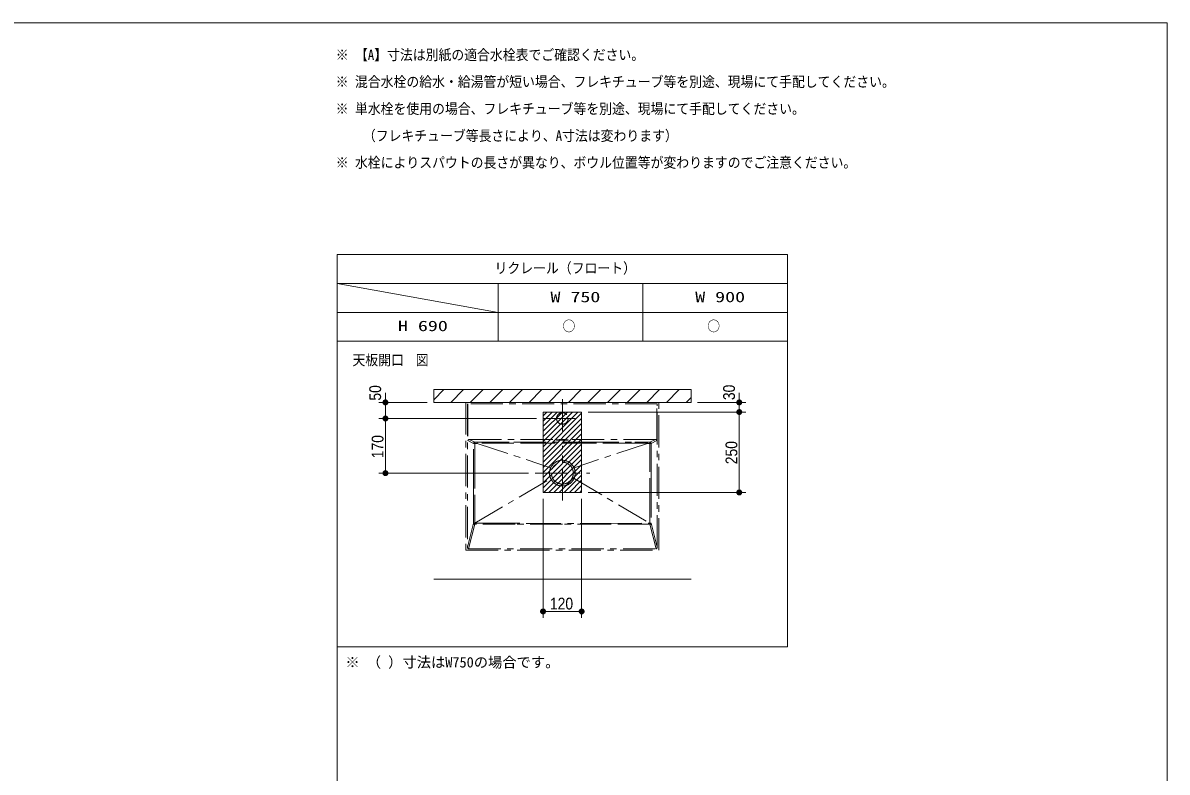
# Model space of a CAD drawing. Units: millimetres, scale not verified. Extents: x -6062 to 6062, y -3045 to 3045.
# Drawn here: x -1344 to 2212, y 440 to 2770 of the extents above; entities that cross this region are included whole.
import ezdxf
from ezdxf.enums import TextEntityAlignment as Align

# ---------------------------------------------------------------- set-up
doc = ezdxf.new("R2010")
doc.units = ezdxf.units.MM
doc.header["$LTSCALE"] = 20
doc.linetypes.add('CHAIN1', pattern=[8, 5, -1, 1, -1])
for name, color, linetype, lineweight in [('0-0_1図面枠', 7, 'Continuous', 9), ('0-2_2寸法-1', 7, 'Continuous', 9), ('0-3_0', 7, 'Continuous', 9), ('0-4_2寸法-2', 7, 'Continuous', 9), ('0-7_3一般', 7, 'CHAIN1', 9)]:
    doc.layers.add(name, color=color, linetype=linetype, lineweight=lineweight)
doc.styles.add('ＭＳ ゴシック', font='')
doc.styles.add('ＭＳ Ｐゴシック', font='')
doc.styles.get('ＭＳ ゴシック').set_extended_font_data('MS Gothic')
doc.styles.get('ＭＳ Ｐゴシック').set_extended_font_data('MS PGothic')

# ---------------------------------------------------------------- blocks, each defined once
blk = doc.blocks.new('グループ-2')
at = {"layer": '0-0_1図面枠'}
blk.add_lwpolyline([(-80000, 55400), (80000, 55400), (80000, -55400), (-80000, -55400)], close=True, dxfattribs=at)
blk = doc.blocks.new('図面枠')
at = {"layer": '0-0_1図面枠'}
blk.add_blockref('グループ-2', (0, 0), dxfattribs=at)
blk = doc.blocks.new('グループ-4')
at = {"layer": '0-0_1図面枠'}
for p, q in [((28400, 41000), (28400, -48600)), ((56400, 39200), (28400, 39200)), ((28400, 39200), (38400, 37400)), ((38400, 35600), (38400, 39200)), ((47400, 35600), (47400, 39200)), ((28400, 37400), (56400, 37400))]:
    blk.add_line(p, q, dxfattribs=at)
for points in [[(28400, 41000), (56400, 41000), (56400, 35600), (28400, 35600)], [(28400, 35600), (56400, 35600), (56400, 16600), (28400, 16600)]]:
    blk.add_lwpolyline(points, close=True, dxfattribs=at)
blk = doc.blocks.new('_Dot')
at = {"layer": '0-3_0'}
for p, q in [((-10, 0), (-20, 0)), ((9.78, 2), (-9.78, 2)), ((7.99, 6), (-7.99, 6)), ((9.16, -3.98), (-9.16, -3.98)), ((6, -7.98), (-6, -7.98))]:
    blk.add_line(p, q, dxfattribs=at)
for points in [[(10, 0), (9.92, 1.25), (9.69, 2.49), (9.3, 3.68), (8.76, 4.82), (8.09, 5.88), (7.29, 6.85), (6.37, 7.71), (5.36, 8.44), (4.26, 9.05), (3.09, 9.51), (1.87, 9.82), (0.63, 9.98), (-0.63, 9.98), (-1.87, 9.82), (-3.09, 9.51), (-4.26, 9.05), (-5.36, 8.44), (-6.37, 7.71), (-7.29, 6.85), (-8.09, 5.88), (-8.76, 4.82), (-9.3, 3.68), (-9.69, 2.49), (-9.92, 1.25), (-10, 0), (0, 0)], [(-10, 0), (-9.92, -1.25), (-9.69, -2.49), (-9.3, -3.68), (-8.76, -4.82), (-8.09, -5.88), (-7.29, -6.85), (-6.37, -7.71), (-5.36, -8.44), (-4.26, -9.05), (-3.09, -9.51), (-1.87, -9.82), (-0.63, -9.98), (0.63, -9.98), (1.87, -9.82), (3.09, -9.51), (4.26, -9.05), (5.36, -8.44), (6.37, -7.71), (7.29, -6.85), (8.09, -5.88), (8.76, -4.82), (9.3, -3.68), (9.69, -2.49), (9.92, -1.25), (10, 0), (0, 0)]]:
    blk.add_lwpolyline(points, close=True, dxfattribs=at)

msp = doc.modelspace()

# ---------------------------------------------------------------- linework, layer by layer
at = {"layer": '0-2_2寸法-1'}
for p, q in [((252.5, 1540), (-237.5, 1540)), ((412.5, 1560), (902.5, 1560)), ((882.5, 1325.01), (882.5, 1544.99)), ((-217.5, 1524.99), (-217.5, 1385.01)), ((227.5, 1370), (-237.5, 1370)), ((272.5, 1290), (272.5, 920)), ((392.5, 1290), (392.5, 920)), ((412.5, 1310), (902.5, 1310)), ((377.49, 940), (287.51, 940))]:
    msp.add_line(p, q, dxfattribs=at)
at = {"layer": '0-4_2寸法-2'}
for p, q in [((-217.5, 1605.01), (-217.5, 1620.01)), ((882.5, 1605.01), (882.5, 1620.01)), ((-87.5, 1590), (-237.5, 1590)), ((-217.5, 1540), (-217.5, 1590)), ((752.5, 1590), (902.5, 1590)), ((882.5, 1560), (882.5, 1590)), ((252.5, 1540), (-237.5, 1540)), ((412.5, 1560), (902.5, 1560)), ((882.5, 1544.99), (882.5, 1529.99)), ((-217.5, 1524.99), (-217.5, 1509.99))]:
    msp.add_line(p, q, dxfattribs=at)
at = {"layer": '0-7_3一般', "linetype": 'Continuous'}
for p, q in [((-67.5, 1598.08), (-35.58, 1630)), ((-14.62, 1590), (25.38, 1630)), ((46.34, 1590), (86.34, 1630)), ((107.3, 1590), (147.3, 1630)), ((168.26, 1590), (208.26, 1630)), ((229.22, 1590), (269.22, 1630)), ((290.18, 1590), (330.18, 1630)), ((351.14, 1590), (391.14, 1630)), ((412.1, 1590), (452.1, 1630)), ((473.06, 1590), (513.06, 1630)), ((534.02, 1590), (574.02, 1630)), ((594.98, 1590), (634.98, 1630)), ((655.94, 1590), (695.94, 1630)), ((716.9, 1590), (732.5, 1605.6)), ((-67.5, 1590), (732.5, 1590)), ((272.5, 1548), (284.5, 1560)), ((272.5, 1532), (300.5, 1560)), ((272.5, 1516), (316.5, 1560)), ((272.5, 1500), (332.5, 1560)), ((272.5, 1484), (348.5, 1560)), ((272.5, 1468), (364.5, 1560)), ((272.5, 1452), (380.5, 1560)), ((272.5, 1436), (392.5, 1556)), ((272.5, 1420), (392.5, 1540)), ((272.5, 1404), (392.5, 1524)), ((272.5, 1388), (392.5, 1508)), ((272.5, 1372), (392.5, 1492)), ((272.5, 1356), (392.5, 1476)), ((272.5, 1340), (392.5, 1460)), ((272.5, 1324), (392.5, 1444)), ((274.5, 1310), (392.5, 1428)), ((290.5, 1310), (392.5, 1412)), ((306.5, 1310), (392.5, 1396)), ((322.5, 1310), (392.5, 1380)), ((338.5, 1310), (392.5, 1364)), ((354.5, 1310), (392.5, 1348)), ((370.5, 1310), (392.5, 1332)), ((386.5, 1310), (392.5, 1316)), ((-67.5, 1040), (732.5, 1040))]:
    msp.add_line(p, q, dxfattribs=at)
at = {"layer": '0-7_3一般'}
for p, q in [((632.5, 1590), (32.5, 1590)), ((32.5, 1590), (32.5, 1130)), ((627.5, 1585), (37.5, 1585)), ((37.5, 1585), (37.5, 1139.4)), ((38.91, 1585), (38.91, 1471.05)), ((332.5, 1600), (332.5, 1480)), ((626.09, 1471.05), (626.09, 1585)), ((627.5, 1139.4), (627.5, 1585)), ((632.5, 1130), (632.5, 1590)), ((272.5, 1540), (392.5, 1540)), ((38.91, 1471.19), (38.91, 1471.05)), ((56.33, 1462.4), (38.91, 1471.05)), ((42.91, 1475), (622.09, 1475)), ((42.91, 1475), (60.27, 1466.39)), ((68.05, 1462.38), (296.17, 1386.74)), ((316.3, 1472.9), (316.5, 1472.9)), ((316.5, 1473.6), (348.5, 1473.6)), ((316.5, 1473.6), (316.5, 1472.9)), ((348.5, 1472.9), (316.5, 1472.9)), ((596.95, 1462.38), (368.83, 1386.74)), ((626.09, 1471.05), (608.67, 1462.4)), ((622.23, 1475), (622.09, 1475)), ((332.5, 1285), (332.5, 1455)), ((60.57, 1214.19), (296.17, 1353.26)), ((247.5, 1370), (417.5, 1370)), ((369.18, 1354.05), (368.83, 1353.26)), ((368.83, 1353.26), (604.43, 1214.19)), ((37.5, 1139.4), (56.33, 1214.18)), ((60.27, 1210.91), (41.16, 1135)), ((60.14, 1214.18), (60.57, 1214.19)), ((60.44, 1210.91), (60.27, 1210.91)), ((604.43, 1214.19), (604.86, 1214.18)), ((604.73, 1210.91), (604.56, 1210.91)), ((623.84, 1135), (604.73, 1210.91)), ((608.67, 1214.18), (627.5, 1139.4)), ((627.5, 1139.23), (627.5, 1139.4)), ((32.5, 1130), (632.5, 1130)), ((41.02, 1135), (41.16, 1135)), ((41.16, 1135), (623.84, 1135))]:
    msp.add_line(p, q, dxfattribs=at)
at = {"layer": '0-7_3一般', "linetype": 'Continuous'}
for points in [[(-67.5, 1630), (732.5, 1630), (732.5, 1590), (-67.5, 1590)], [(272.5, 1560), (392.5, 1560), (392.5, 1310), (272.5, 1310)], [(272.5, 1560), (392.5, 1560), (392.5, 1310), (272.5, 1310)]]:
    msp.add_lwpolyline(points, close=True, dxfattribs=at)
at = {"layer": '0-7_3一般'}
for points in [[(42.91, 1475), (42.77, 1475), (42.63, 1474.99), (42.49, 1474.97), (42.35, 1474.95), (42.21, 1474.92), (42.07, 1474.89), (41.93, 1474.84), (41.79, 1474.8), (41.66, 1474.74), (41.52, 1474.68), (41.38, 1474.61), (41.25, 1474.54), (41.12, 1474.46), (40.98, 1474.38), (40.85, 1474.28), (40.72, 1474.19), (40.59, 1474.08), (40.46, 1473.97), (40.33, 1473.85), (40.2, 1473.73), (40.07, 1473.6), (39.95, 1473.47), (39.84, 1473.34), (39.73, 1473.21), (39.63, 1473.08), (39.54, 1472.95), (39.45, 1472.82), (39.37, 1472.69), (39.3, 1472.55), (39.23, 1472.42), (39.17, 1472.29), (39.12, 1472.15), (39.07, 1472.01), (39.03, 1471.88), (38.99, 1471.74), (38.96, 1471.6), (38.94, 1471.47), (38.92, 1471.33), (38.91, 1471.19)], [(56.33, 1214.18), (56.33, 1279.23), (56.33, 1344.28), (56.33, 1462.4)], [(56.33, 1462.4), (56.51, 1462.4), (56.79, 1462.4), (57.18, 1462.4), (57.65, 1462.4), (58.2, 1462.4), (58.81, 1462.4), (59.46, 1462.4), (60.14, 1462.4)], [(60.14, 1462.4), (60.14, 1454.4), (60.14, 1422.4), (60.14, 1294.4), (60.14, 1279.23), (60.14, 1214.18)], [(68.05, 1462.38), (64.09, 1462.39), (62.12, 1462.4), (60.14, 1462.4)], [(60.27, 1466.39), (63.89, 1466.38), (67.51, 1466.36)], [(597.55, 1462.78), (590.15, 1462.78), (558.15, 1462.8), (430.15, 1462.89), (302.15, 1462.93), (182.06, 1462.85), (67.45, 1462.78)], [(67.45, 1462.78), (67.46, 1462.72), (67.49, 1462.67), (67.59, 1462.58), (68.05, 1462.38)], [(67.51, 1466.36), (182.06, 1466.36), (332.5, 1466.35), (407.72, 1466.35), (558.16, 1466.36), (597.49, 1466.36)], [(316.5, 1473.6), (316.3, 1473.6), (316.12, 1473.6), (315.94, 1473.59), (315.78, 1473.59), (315.62, 1473.58), (315.48, 1473.57), (315.34, 1473.56), (315.22, 1473.54), (315.1, 1473.53), (315, 1473.51), (314.9, 1473.49), (314.82, 1473.47), (314.74, 1473.45), (314.68, 1473.43), (314.62, 1473.4), (314.58, 1473.38), (314.54, 1473.35), (314.52, 1473.32), (314.5, 1473.28), (314.5, 1473.25), (314.5, 1473.22), (314.52, 1473.18), (314.54, 1473.15), (314.58, 1473.12), (314.62, 1473.1), (314.68, 1473.07), (314.74, 1473.05), (314.82, 1473.03), (314.9, 1473.01), (315, 1472.99), (315.1, 1472.97), (315.22, 1472.96), (315.34, 1472.94), (315.48, 1472.93), (315.62, 1472.92), (315.78, 1472.91), (315.94, 1472.91), (316.12, 1472.9), (316.3, 1472.9)], [(348.5, 1473.6), (348.5, 1472.9), (348.69, 1472.9), (348.88, 1472.9), (349.05, 1472.91), (349.22, 1472.91), (349.37, 1472.92), (349.52, 1472.93), (349.65, 1472.94), (349.78, 1472.96), (349.89, 1472.97), (350, 1472.99), (350.09, 1473.01), (350.18, 1473.03), (350.25, 1473.05), (350.32, 1473.07), (350.37, 1473.1), (350.42, 1473.12), (350.45, 1473.15), (350.48, 1473.18), (350.49, 1473.22), (350.5, 1473.25), (350.49, 1473.28), (350.48, 1473.32), (350.45, 1473.35), (350.42, 1473.38), (350.37, 1473.4), (350.32, 1473.43), (350.25, 1473.45), (350.18, 1473.47), (350.09, 1473.49), (350, 1473.51), (349.89, 1473.53), (349.78, 1473.54), (349.65, 1473.56), (349.52, 1473.57), (349.37, 1473.58), (349.22, 1473.59), (349.05, 1473.59), (348.88, 1473.6)], [(348.88, 1473.6), (348.69, 1473.6), (348.5, 1473.6)], [(596.95, 1462.38), (597.18, 1462.46), (597.33, 1462.53), (597.47, 1462.63), (597.52, 1462.68), (597.55, 1462.74), (597.55, 1462.78)], [(604.86, 1462.4), (600.91, 1462.39), (598.93, 1462.38), (596.95, 1462.38)], [(597.49, 1466.36), (601.11, 1466.38), (604.73, 1466.39), (622.09, 1475)], [(604.86, 1214.18), (604.86, 1222.18), (604.86, 1254.18), (604.86, 1382.18), (604.86, 1397.35), (604.86, 1462.4)], [(604.86, 1462.4), (605.54, 1462.4), (606.19, 1462.4), (606.8, 1462.4), (607.35, 1462.4), (607.82, 1462.4), (608.21, 1462.4), (608.49, 1462.4), (608.67, 1462.4)], [(608.67, 1462.4), (608.67, 1397.35), (608.67, 1332.31), (608.67, 1214.18)], [(626.09, 1471.05), (626.09, 1471.19), (626.08, 1471.33), (626.06, 1471.47), (626.04, 1471.6), (626.01, 1471.74), (625.97, 1471.88), (625.93, 1472.01), (625.88, 1472.15), (625.83, 1472.29), (625.77, 1472.42), (625.7, 1472.55), (625.63, 1472.69), (625.55, 1472.82), (625.46, 1472.95), (625.37, 1473.08), (625.27, 1473.21), (625.16, 1473.34), (625.05, 1473.47), (624.93, 1473.6), (624.8, 1473.73), (624.67, 1473.85), (624.54, 1473.97), (624.41, 1474.08), (624.28, 1474.19), (624.15, 1474.28), (624.02, 1474.38), (623.88, 1474.46), (623.75, 1474.54), (623.62, 1474.61), (623.48, 1474.68), (623.34, 1474.74), (623.21, 1474.8), (623.07, 1474.84), (622.93, 1474.89), (622.79, 1474.92), (622.65, 1474.95), (622.51, 1474.97), (622.37, 1474.99), (622.23, 1475)], [(368.83, 1386.74), (369.18, 1385.95), (369.51, 1385.16), (369.82, 1384.36), (370.11, 1383.56), (370.39, 1382.75), (370.65, 1381.93), (370.89, 1381.11), (371.11, 1380.29), (371.32, 1379.46), (371.5, 1378.63), (371.67, 1377.79), (371.82, 1376.94), (371.96, 1376.09), (372.07, 1375.24), (372.17, 1374.38), (372.25, 1373.51), (372.32, 1372.64), (372.36, 1371.77), (372.39, 1370.89), (372.4, 1370), (372.39, 1369.11), (372.36, 1368.23), (372.32, 1367.36), (372.25, 1366.49), (372.17, 1365.62), (372.07, 1364.76), (371.96, 1363.91), (371.82, 1363.06), (371.67, 1362.21), (371.5, 1361.37), (371.32, 1360.54), (371.11, 1359.71), (370.89, 1358.89), (370.65, 1358.07), (370.39, 1357.25), (370.11, 1356.44), (369.82, 1355.64), (369.51, 1354.84), (369.18, 1354.05)], [(56.33, 1214.18), (56.51, 1214.18), (56.79, 1214.18), (57.18, 1214.18), (57.65, 1214.18), (58.2, 1214.18), (58.81, 1214.18), (59.46, 1214.18), (60.14, 1214.18)], [(60.37, 1213.96), (68.18, 1213.96), (100.18, 1213.96), (228.18, 1213.94), (416.5, 1213.94), (479.68, 1213.94), (604.63, 1213.96)], [(604.56, 1210.91), (479.68, 1210.92), (332.5, 1210.93), (185.32, 1210.92), (60.44, 1210.91)], [(604.86, 1214.18), (605.54, 1214.18), (606.19, 1214.18), (606.8, 1214.18), (607.35, 1214.18), (607.82, 1214.18), (608.21, 1214.18), (608.49, 1214.18), (608.67, 1214.18)], [(37.5, 1139.4), (37.5, 1139.23), (37.51, 1139.07), (37.53, 1138.91), (37.55, 1138.75), (37.57, 1138.6), (37.6, 1138.44), (37.64, 1138.29), (37.68, 1138.13), (37.73, 1137.98), (37.79, 1137.83), (37.85, 1137.68), (37.91, 1137.53), (37.99, 1137.38), (38.06, 1137.24), (38.15, 1137.09), (38.24, 1136.95), (38.33, 1136.8), (38.43, 1136.66), (38.54, 1136.52), (38.65, 1136.38), (38.77, 1136.25), (38.88, 1136.12), (39, 1136), (39.12, 1135.89), (39.24, 1135.78), (39.36, 1135.68), (39.48, 1135.58), (39.6, 1135.5), (39.73, 1135.42), (39.85, 1135.35), (39.98, 1135.28), (40.11, 1135.22), (40.23, 1135.17), (40.36, 1135.12), (40.49, 1135.09), (40.62, 1135.06), (40.76, 1135.03), (40.89, 1135.01), (41.02, 1135)], [(623.84, 1135), (623.98, 1135), (624.11, 1135.01), (624.24, 1135.03), (624.38, 1135.06), (624.51, 1135.09), (624.64, 1135.12), (624.77, 1135.17), (624.89, 1135.22), (625.02, 1135.28), (625.15, 1135.35), (625.27, 1135.42), (625.4, 1135.5), (625.52, 1135.58), (625.64, 1135.68), (625.76, 1135.78), (625.88, 1135.89), (626, 1136), (626.12, 1136.12), (626.23, 1136.25), (626.35, 1136.38), (626.46, 1136.52), (626.57, 1136.66), (626.67, 1136.8), (626.76, 1136.95), (626.85, 1137.09), (626.94, 1137.24), (627.01, 1137.38), (627.09, 1137.53), (627.15, 1137.68), (627.21, 1137.83), (627.27, 1137.98), (627.32, 1138.13), (627.36, 1138.29), (627.4, 1138.44), (627.43, 1138.6), (627.45, 1138.75), (627.47, 1138.91), (627.49, 1139.07), (627.5, 1139.23)]]:
    msp.add_lwpolyline(points, dxfattribs=at)
for centre, radius in [((332.5, 1540), 18), ((332.5, 1540), 18), ((332.5, 1540), 18), ((332.5, 1370), 34)]:
    msp.add_circle(centre, radius, dxfattribs=at)
for centre, radius, start, end in [((60.37, 1462.35), 4.03, 91.34042, 179.31825), ((96.43, 1463.18), 36.3, 174.9304, 181.22581), ((123.26, 1463.53), 55.81, 177.08904, 180.77471), ((541.74, 1463.53), 55.81, 359.22529, 2.91096), ((604.63, 1462.35), 4.03, 0.68175, 88.65958), ((568.57, 1463.18), 36.3, 358.77419, 5.0696), ((332.5, 1370), 40, 24.74511, 155.25489), ((332.5, 1370), 40, 155.25489, 204.74511), ((332.5, 1370), 40, 204.74511, 335.25489), ((60.39, 1215.05), 4.15, 192.12748, 268.36591), ((137.25, 1215.69), 77.12, 181.11697, 183.55327), ((191.29, 1215.19), 130.92, 180.53871, 181.87426), ((60.68, 1213.9), 0.308, 109.6214, 169.07682), ((604.31, 1213.89), 0.326, 12.72102, 68.58076), ((473.71, 1215.19), 130.92, 358.12574, 359.46129), ((527.75, 1215.69), 77.12, 356.44673, 358.88303), ((604.61, 1215.05), 4.15, 271.63409, 347.87252)]:
    msp.add_arc(centre, radius, start, end, dxfattribs=at)

# ---------------------------------------------------------------- block references
at = {"layer": '0-0_1図面枠', "xscale": 0.05, "yscale": 0.05}
for name in ['図面枠', 'グループ-4']:
    msp.add_blockref(name, (-1787.5, 0), dxfattribs=at)
at = {"layer": '0-2_2寸法-1', "xscale": 0.7503418, "yscale": 0.7503418}
for p, rotation in [((882.5, 1560), 90), ((-217.5, 1540), 90), ((-217.5, 1370), 270), ((882.5, 1310), 270), ((272.5, 940), 180)]:
    msp.add_blockref('_Dot', p, dxfattribs=dict(at, rotation=rotation))
msp.add_blockref('_Dot', (392.5, 940), dxfattribs=at)
at = {"layer": '0-4_2寸法-2', "xscale": 0.7503418, "yscale": 0.7503418}
for p, rotation in [((-217.5, 1590), 270), ((882.5, 1590), 270), ((882.5, 1560), 90), ((-217.5, 1540), 90)]:
    msp.add_blockref('_Dot', p, dxfattribs=dict(at, rotation=rotation))

# ---------------------------------------------------------------- texts
at = {"layer": '0-0_1図面枠', "style": 'ＭＳ ゴシック'}
for s, width, p in [('※ 【A】寸法は別紙の適合水栓表でご確認ください。', 0.9, (-372.1, 2644.66)), ('※ 混合水栓の給水・給湯管が短い場合、フレキチューブ等を別途、現場にて手配してください。', 0.9, (-372.1, 2560.96)), ('※ 単水栓を使用の場合、フレキチューブ等を別途、現場にて手配してください。', 0.9, (-372.1, 2477.03)), ('\u3000\u3000（フレキチューブ等長さにより、A寸法は変わります）', 0.9, (-367.5, 2393.1)), ('※ 水栓によりスパウトの長さが異なり、ボウル位置等が変わりますのでご注意ください。', 0.9, (-372.1, 2309.78)), ('リクレール（フロート）', 0.9, (121.75, 1981.54)), ('W 750', 1.4, (295.55, 1891.74)), ('W 900', 1.4, (745.55, 1891.74)), ('H 690', 1.4, (-178.49, 1801.74)), ('○', 0.9, (332.91, 1801.25)), ('○', 0.9, (782.91, 1801.25)), ('天板開口', 0.9, (-320, 1695.64)), ('図', 0.9, (-123.27, 1695.64))]:
    msp.add_text(s, height=32.55, dxfattribs=dict(at, width=width)).set_placement(p, align=Align.BOTTOM_LEFT)
msp.add_text('※ （ ）寸法はW750の場合です。', height=32.55, dxfattribs=at).set_placement((-342.1, 756.01), align=Align.BOTTOM_LEFT)
at = {"layer": '0-2_2寸法-1', "style": 'ＭＳ Ｐゴシック', "width": 0.9}
for s, p in [('170', (-212.54, 1416.39)), ('250', (887.46, 1397.72))]:
    msp.add_text(s, height=36.66, rotation=90, dxfattribs=at).set_placement(p, align=Align.BOTTOM_LEFT)
msp.add_text('120', height=36.66, dxfattribs=at).set_placement((293.89, 935.04), align=Align.BOTTOM_LEFT)
at = {"layer": '0-4_2寸法-2', "style": 'ＭＳ Ｐゴシック', "width": 0.9}
for s, p in [('50', (-219.98, 1595.52)), ('30', (880.02, 1597.02))]:
    msp.add_text(s, height=36.66, rotation=90, dxfattribs=at).set_placement(p, align=Align.BOTTOM_LEFT)

doc.saveas('drawing.dxf')
